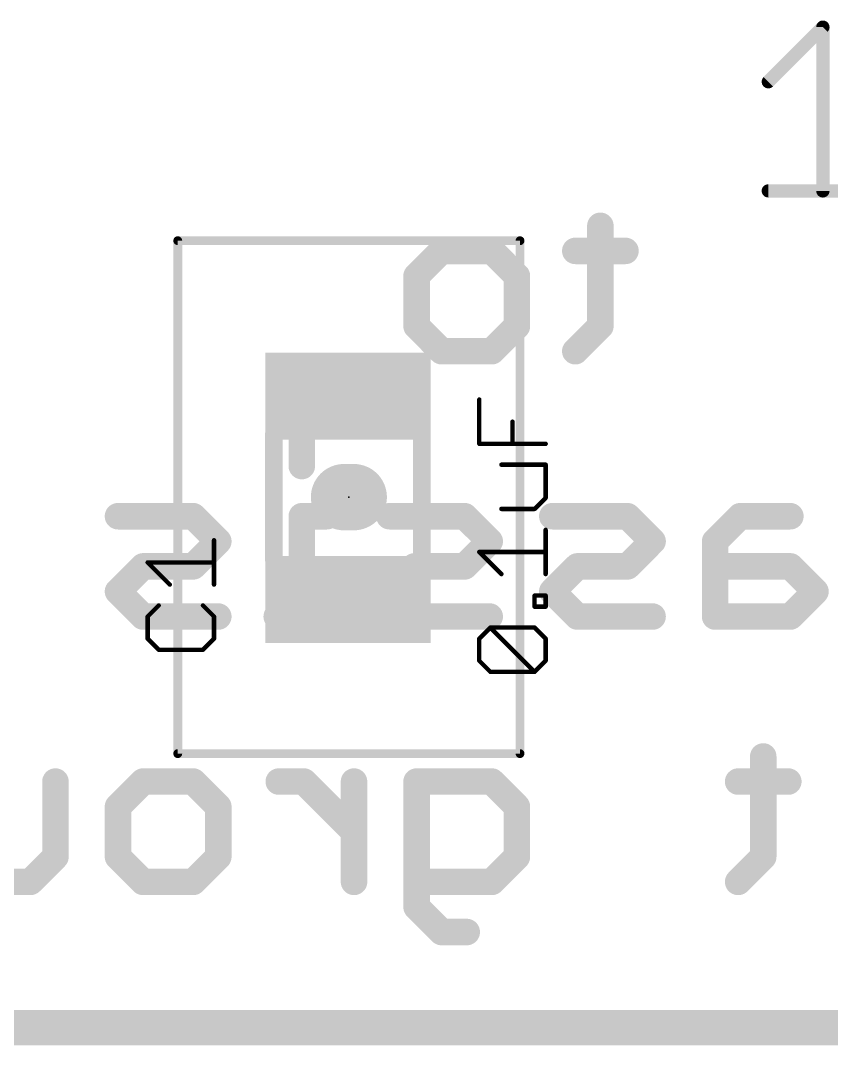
# Model space of a CAD drawing. Extents: x -8 to 103, y -21 to 29.
# Drawn here: x 6.24 to 10.9, y -0.1 to 5.79 of the extents above; entities that cross this region are included whole.
import ezdxf

# ---------------------------------------------------------------- set-up
doc = ezdxf.new("R2010")
doc.units = 0
for name, color, linetype in [('20', 53, 'CONTINUOUS'), ('21', 41, 'CONTINUOUS'), ('22', 40, 'CONTINUOUS'), ('23', 53, 'CONTINUOUS'), ('25', 253, 'CONTINUOUS'), ('27', 253, 'CONTINUOUS'), ('39', 12, 'CONTINUOUS'), ('51', 53, 'CONTINUOUS')]:
    doc.layers.add(name, color=color, linetype=linetype)

# ---------------------------------------------------------------- blocks, each defined once
blk = doc.blocks.new('RECT')
blk.add_solid([(-0.5, -0.5), (0.5, -0.5), (-0.5, 0.5), (0.5, 0.5)])

msp = doc.modelspace()

# ---------------------------------------------------------------- linework, layer by layer
at = {"layer": '20', "const_width": 0.2032}
msp.add_lwpolyline([(0, 0), (45.72, 0)], dxfattribs=at)
at = {"layer": '21', "const_width": 0.1905}
for points in [[(8.1001, 3.1433, 1), (8.1001, 2.9527)], [(8.1559, 2.9527, 1), (8.1559, 3.1433)]]:
    msp.add_lwpolyline(points, format="xyb", dxfattribs=at)
at = {"layer": '21', "const_width": 0.381}
msp.add_lwpolyline([(8.1001, 3.048), (8.1559, 3.048)], dxfattribs=at)
at = {"layer": '22', "const_width": 0.1524}
for points in [[(9.5726, 4.6065), (9.5726, 4.0303)], [(8.5168, 4.3184), (8.6608, 4.4624)], [(8.6608, 4.4624), (8.949, 4.4624)], [(8.949, 4.4624), (9.093, 4.3184)], [(9.7167, 4.4624), (9.4286, 4.4624)], [(8.5168, 4.0303), (8.5168, 4.3184)], [(9.093, 4.3184), (9.093, 4.0303)], [(8.6608, 3.8862), (8.5168, 4.0303)], [(9.093, 4.0303), (8.949, 3.8862)], [(9.5726, 4.0303), (9.4286, 3.8862)], [(8.949, 3.8862), (8.6608, 3.8862)], [(7.8575, 3.3706), (7.8575, 3.2265)], [(7.2338, 2.9384), (6.8017, 2.9384)], [(7.3779, 2.7944), (7.2338, 2.9384)], [(8.0016, 2.9384), (7.8575, 2.9384)], [(7.8575, 2.9384), (7.8575, 2.3622)], [(8.793, 2.9384), (8.3609, 2.9384)], [(8.9371, 2.7944), (8.793, 2.9384)], [(9.7286, 2.9384), (9.2964, 2.9384)], [(9.8726, 2.7944), (9.7286, 2.9384)], [(10.376, 2.9384), (10.2319, 2.7944)], [(10.6641, 2.9384), (10.376, 2.9384)], [(7.2338, 2.6503), (7.3779, 2.7944)], [(8.793, 2.6503), (8.9371, 2.7944)], [(9.7286, 2.6503), (9.8726, 2.7944)], [(10.2319, 2.7944), (10.2319, 2.3622)], [(6.8017, 2.5063), (6.9457, 2.6503)], [(6.9457, 2.6503), (7.2338, 2.6503)], [(8.3609, 2.5063), (8.5049, 2.6503)], [(8.5049, 2.6503), (8.793, 2.6503)], [(9.2964, 2.5063), (9.4404, 2.6503)], [(9.4404, 2.6503), (9.7286, 2.6503)], [(10.6641, 2.6503), (10.2319, 2.6503)], [(10.8081, 2.5063), (10.6641, 2.6503)], [(6.9457, 2.3622), (6.8017, 2.5063)], [(8.5049, 2.3622), (8.3609, 2.5063)], [(9.4404, 2.3622), (9.2964, 2.5063)], [(10.6641, 2.3622), (10.8081, 2.5063)], [(7.3779, 2.3622), (6.9457, 2.3622)], [(8.0016, 2.3622), (7.7135, 2.3622)], [(8.9371, 2.3622), (8.5049, 2.3622)], [(9.8726, 2.3622), (9.4404, 2.3622)], [(10.2319, 2.3622), (10.6641, 2.3622)], [(10.5082, 1.5585), (10.5082, 0.9823)], [(6.4424, 1.4144), (6.4424, 0.9823)], [(6.8017, 1.2704), (6.9457, 1.4144)], [(6.9457, 1.4144), (7.2338, 1.4144)], [(7.2338, 1.4144), (7.3779, 1.2704)], [(7.8694, 1.4144), (7.7253, 1.4144)], [(8.1575, 1.1263), (7.8694, 1.4144)], [(8.1575, 0.8382), (8.1575, 1.4144)], [(8.5168, 0.6941), (8.5168, 1.4144)], [(8.5168, 1.4144), (8.949, 1.4144)], [(8.949, 1.4144), (9.093, 1.2704)], [(10.6522, 1.4144), (10.3641, 1.4144)], [(6.8017, 0.9823), (6.8017, 1.2704)], [(7.3779, 1.2704), (7.3779, 0.9823)], [(9.093, 1.2704), (9.093, 0.9823)], [(6.4424, 0.9823), (6.2983, 0.8382)], [(6.9457, 0.8382), (6.8017, 0.9823)], [(7.3779, 0.9823), (7.2338, 0.8382)], [(9.093, 0.9823), (8.949, 0.8382)], [(10.5082, 0.9823), (10.3641, 0.8382)], [(6.2983, 0.8382), (5.8662, 0.8382)], [(7.2338, 0.8382), (6.9457, 0.8382)], [(8.949, 0.8382), (8.5168, 0.8382)], [(8.6608, 0.5501), (8.5168, 0.6941)], [(8.8049, 0.5501), (8.6608, 0.5501)]]:
    msp.add_lwpolyline(points, dxfattribs=at)
at = {"layer": '22', "const_width": 0.0762}
for points in [[(9.6107, 4.6065, 1), (9.5345, 4.6065)], [(8.6608, 4.5005, 1), (8.6608, 4.4243)], [(8.6878, 4.4355, 1), (8.6339, 4.4894)], [(8.9759, 4.4894, 1), (8.922, 4.4355)], [(8.949, 4.4243, 1), (8.949, 4.5005)], [(9.4286, 4.5005, 1), (9.4286, 4.4243)], [(9.7167, 4.4243, 1), (9.7167, 4.5005)], [(8.5549, 4.3184, 1), (8.4787, 4.3184)], [(8.4899, 4.3453, 1), (8.5437, 4.2914)], [(9.1311, 4.3184, 1), (9.0549, 4.3184)], [(9.0661, 4.2914, 1), (9.12, 4.3453)], [(8.5437, 4.0572, 1), (8.4899, 4.0033)], [(8.4787, 4.0303, 1), (8.5549, 4.0303)], [(9.0549, 4.0303, 1), (9.1311, 4.0303)], [(9.12, 4.0033, 1), (9.0661, 4.0572)], [(9.5345, 4.0303, 1), (9.6107, 4.0303)], [(9.5996, 4.0033, 1), (9.5457, 4.0572)], [(8.6608, 3.9243, 1), (8.6608, 3.8481)], [(8.6339, 3.8593, 1), (8.6878, 3.9131)], [(8.922, 3.9131, 1), (8.9759, 3.8593)], [(8.949, 3.8481, 1), (8.949, 3.9243)], [(9.4016, 3.9131, 1), (9.4555, 3.8593)], [(7.8956, 3.3706, 1), (7.8194, 3.3706)], [(7.8194, 3.2265, 1), (7.8956, 3.2265)], [(6.8017, 2.9765, 1), (6.8017, 2.9003)], [(7.2608, 2.9654, 1), (7.2069, 2.9115)], [(7.2338, 2.9003, 1), (7.2338, 2.9765)], [(7.8575, 2.9765, 1), (7.8575, 2.9003)], [(7.8956, 2.9384, 1), (7.8194, 2.9384)], [(8.0016, 2.9003, 1), (8.0016, 2.9765)], [(8.3609, 2.9765, 1), (8.3609, 2.9003)], [(8.82, 2.9654, 1), (8.7661, 2.9115)], [(8.793, 2.9003, 1), (8.793, 2.9765)], [(9.2964, 2.9765, 1), (9.2964, 2.9003)], [(9.7555, 2.9654, 1), (9.7016, 2.9115)], [(9.7286, 2.9003, 1), (9.7286, 2.9765)], [(10.376, 2.9765, 1), (10.376, 2.9003)], [(10.4029, 2.9115, 1), (10.349, 2.9654)], [(10.6641, 2.9003, 1), (10.6641, 2.9765)], [(7.4048, 2.7674, 1), (7.351, 2.8213)], [(7.351, 2.7674, 1), (7.4048, 2.8213)], [(8.964, 2.7674, 1), (8.9102, 2.8213)], [(8.9102, 2.7674, 1), (8.964, 2.8213)], [(9.8996, 2.7674, 1), (9.8457, 2.8213)], [(9.8457, 2.7674, 1), (9.8996, 2.8213)], [(10.27, 2.7944, 1), (10.1938, 2.7944)], [(10.205, 2.8213, 1), (10.2589, 2.7674)], [(6.9457, 2.6884, 1), (6.9457, 2.6122)], [(6.9727, 2.6234, 1), (6.9188, 2.6773)], [(7.2069, 2.6773, 1), (7.2608, 2.6234)], [(7.2338, 2.6122, 1), (7.2338, 2.6884)], [(8.5049, 2.6884, 1), (8.5049, 2.6122)], [(8.5319, 2.6234, 1), (8.478, 2.6773)], [(8.7661, 2.6773, 1), (8.82, 2.6234)], [(8.793, 2.6122, 1), (8.793, 2.6884)], [(9.4404, 2.6884, 1), (9.4404, 2.6122)], [(9.4674, 2.6234, 1), (9.4135, 2.6773)], [(9.7016, 2.6773, 1), (9.7555, 2.6234)], [(9.7286, 2.6122, 1), (9.7286, 2.6884)], [(10.2319, 2.6884, 1), (10.2319, 2.6122)], [(10.691, 2.6773, 1), (10.6371, 2.6234)], [(10.6641, 2.6122, 1), (10.6641, 2.6884)], [(6.8286, 2.5332, 1), (6.7747, 2.4793)], [(6.7747, 2.5332, 1), (6.8286, 2.4793)], [(8.3878, 2.5332, 1), (8.3339, 2.4793)], [(8.3339, 2.5332, 1), (8.3878, 2.4793)], [(9.3233, 2.5332, 1), (9.2694, 2.4793)], [(9.2694, 2.5332, 1), (9.3233, 2.4793)], [(10.8351, 2.4793, 1), (10.7812, 2.5332)], [(10.7812, 2.4793, 1), (10.8351, 2.5332)], [(6.9457, 2.4003, 1), (6.9457, 2.3241)], [(6.9188, 2.3353, 1), (6.9727, 2.3891)], [(7.3779, 2.3241, 1), (7.3779, 2.4003)], [(7.7135, 2.4003, 1), (7.7135, 2.3241)], [(8.0016, 2.3241, 1), (8.0016, 2.4003)], [(8.5049, 2.4003, 1), (8.5049, 2.3241)], [(8.478, 2.3353, 1), (8.5319, 2.3891)], [(8.9371, 2.3241, 1), (8.9371, 2.4003)], [(9.4404, 2.4003, 1), (9.4404, 2.3241)], [(9.4135, 2.3353, 1), (9.4674, 2.3891)], [(9.8726, 2.3241, 1), (9.8726, 2.4003)], [(10.2319, 2.4003, 1), (10.2319, 2.3241)], [(10.6371, 2.3891, 1), (10.691, 2.3353)], [(10.6641, 2.3241, 1), (10.6641, 2.4003)], [(7.8194, 2.3622, 1), (7.8956, 2.3622)], [(10.1938, 2.3622, 1), (10.27, 2.3622)], [(10.5463, 1.5585, 1), (10.4701, 1.5585)], [(6.4805, 1.4144, 1), (6.4043, 1.4144)], [(6.9457, 1.4525, 1), (6.9457, 1.3763)], [(6.9727, 1.3875, 1), (6.9188, 1.4414)], [(7.2608, 1.4414, 1), (7.2069, 1.3875)], [(7.2338, 1.3763, 1), (7.2338, 1.4525)], [(7.7253, 1.4525, 1), (7.7253, 1.3763)], [(7.8963, 1.4414, 1), (7.8424, 1.3875)], [(7.8694, 1.3763, 1), (7.8694, 1.4525)], [(8.1956, 1.4144, 1), (8.1194, 1.4144)], [(8.5549, 1.4144, 1), (8.4787, 1.4144)], [(8.5168, 1.4525, 1), (8.5168, 1.3763)], [(8.9759, 1.4414, 1), (8.922, 1.3875)], [(8.949, 1.3763, 1), (8.949, 1.4525)], [(10.3641, 1.4525, 1), (10.3641, 1.3763)], [(10.6522, 1.3763, 1), (10.6522, 1.4525)], [(6.7747, 1.2973, 1), (6.8286, 1.2434)], [(6.8398, 1.2704, 1), (6.7636, 1.2704)], [(7.416, 1.2704, 1), (7.3398, 1.2704)], [(7.351, 1.2434, 1), (7.4048, 1.2973)], [(9.1311, 1.2704, 1), (9.0549, 1.2704)], [(9.0661, 1.2434, 1), (9.12, 1.2973)], [(8.1306, 1.0994, 1), (8.1844, 1.1533)], [(6.4043, 0.9823, 1), (6.4805, 0.9823)], [(6.4693, 0.9553, 1), (6.4154, 1.0092)], [(6.8286, 1.0092, 1), (6.7747, 0.9553)], [(6.7636, 0.9823, 1), (6.8398, 0.9823)], [(7.3398, 0.9823, 1), (7.416, 0.9823)], [(7.4048, 0.9553, 1), (7.351, 1.0092)], [(9.0549, 0.9823, 1), (9.1311, 0.9823)], [(9.12, 0.9553, 1), (9.0661, 1.0092)], [(10.4701, 0.9823, 1), (10.5463, 0.9823)], [(10.5351, 0.9553, 1), (10.4812, 1.0092)], [(6.2714, 0.8651, 1), (6.3253, 0.8113)], [(6.2983, 0.8001, 1), (6.2983, 0.8763)], [(6.9457, 0.8763, 1), (6.9457, 0.8001)], [(6.9188, 0.8113, 1), (6.9727, 0.8651)], [(7.2069, 0.8651, 1), (7.2608, 0.8113)], [(7.2338, 0.8001, 1), (7.2338, 0.8763)], [(8.5168, 0.8763, 1), (8.5168, 0.8001)], [(8.922, 0.8651, 1), (8.9759, 0.8113)], [(8.949, 0.8001, 1), (8.949, 0.8763)], [(10.3372, 0.8651, 1), (10.391, 0.8113)], [(8.1194, 0.8382, 1), (8.1956, 0.8382)], [(8.5437, 0.7211, 1), (8.4899, 0.6672)], [(8.4787, 0.6941, 1), (8.5549, 0.6941)], [(8.6608, 0.5882, 1), (8.6608, 0.512)], [(8.6339, 0.5231, 1), (8.6878, 0.577)], [(8.8049, 0.512, 1), (8.8049, 0.5882)]]:
    msp.add_lwpolyline(points, format="xyb", dxfattribs=at)
at = {"layer": '23'}
msp.add_point((8.128, 3.048), dxfattribs=at)
at = {"layer": '25', "const_width": 0.0127}
for points in [[(7.3597, 2.8001, 1), (7.3469, 2.8001)], [(6.9765, 2.6775, 1), (6.9675, 2.6685)], [(6.972, 2.6794, 1), (6.972, 2.6667)], [(7.3533, 2.6667, 1), (7.3533, 2.6794)], [(7.0946, 2.5414, 1), (7.1036, 2.5504)], [(7.3469, 2.5459, 1), (7.3597, 2.5459)], [(7.04, 2.4214, 1), (7.031, 2.4304)], [(7.2942, 2.4304, 1), (7.2853, 2.4214)], [(6.9783, 2.3624, 1), (6.9656, 2.3624)], [(6.9675, 2.3669, 1), (6.9765, 2.3579)], [(7.3597, 2.3624, 1), (7.3469, 2.3624)], [(7.3488, 2.3579, 1), (7.3578, 2.3669)], [(6.9656, 2.2353, 1), (6.9783, 2.2353)], [(6.9765, 2.2397, 1), (6.9675, 2.2308)], [(7.3469, 2.2353, 1), (7.3597, 2.2353)], [(7.3578, 2.2308, 1), (7.3488, 2.2397)], [(7.0355, 2.178, 1), (7.0355, 2.1654)], [(7.031, 2.1672, 1), (7.04, 2.1762)], [(7.2853, 2.1762, 1), (7.2942, 2.1672)], [(7.2897, 2.1654, 1), (7.2897, 2.178)]]:
    msp.add_lwpolyline(points, format="xyb", dxfattribs=at)
at = {"layer": '25', "const_width": 0.0254}
for points in [[(7.3533, 2.5459), (7.3533, 2.8001)], [(7.0991, 2.5459), (6.972, 2.673)], [(6.972, 2.673), (7.3533, 2.673)], [(7.0355, 2.4259), (6.972, 2.3624)], [(7.3533, 2.3624), (7.2897, 2.4259)], [(6.972, 2.3624), (6.972, 2.2353)], [(7.3533, 2.2353), (7.3533, 2.3624)], [(6.972, 2.2353), (7.0355, 2.1717)], [(7.2897, 2.1717), (7.3533, 2.2353)], [(7.0355, 2.1717), (7.2897, 2.1717)]]:
    msp.add_lwpolyline(points, dxfattribs=at)
at = {"layer": '27'}
for points, const_width in [([(10.5373, 5.4342), (10.8508, 5.7477)], 0.0762), ([(10.8508, 5.7477), (10.8508, 4.8071)], 0.0762), ([(10.5373, 4.8071), (11.1644, 4.8071)], 0.0762), ([(8.877, 3.3544), (8.877, 3.6086)], 0.0254), ([(9.0676, 3.3544), (9.0676, 3.4815)], 0.0254), ([(9.2583, 3.3544), (8.877, 3.3544)], 0.0254), ([(9.2583, 3.2344), (9.0041, 3.2344)], 0.0254), ([(9.2583, 3.0438), (9.2583, 3.2344)], 0.0254), ([(9.1947, 2.9802), (9.2583, 3.0438)], 0.0254), ([(9.0041, 2.9802), (9.1947, 2.9802)], 0.0254), ([(9.2583, 2.606), (9.2583, 2.8602)], 0.0254), ([(9.0041, 2.606), (8.877, 2.7331)], 0.0254), ([(8.877, 2.7331), (9.2583, 2.7331)], 0.0254), ([(9.1947, 2.4189), (9.1947, 2.4825)], 0.0254), ([(9.1947, 2.4825), (9.2583, 2.4825)], 0.0254), ([(9.2583, 2.4825), (9.2583, 2.4189)], 0.0254), ([(9.2583, 2.4189), (9.1947, 2.4189)], 0.0254), ([(8.877, 2.2354), (8.9405, 2.2989)], 0.0254), ([(8.9405, 2.2989), (9.1947, 2.2989)], 0.0254), ([(9.1947, 2.0447), (8.9405, 2.2989)], 0.0254), ([(9.1947, 2.2989), (9.2583, 2.2354)], 0.0254), ([(8.877, 2.1083), (8.877, 2.2354)], 0.0254), ([(9.2583, 2.2354), (9.2583, 2.1083)], 0.0254), ([(8.9405, 2.0447), (8.877, 2.1083)], 0.0254), ([(9.2583, 2.1083), (9.1947, 2.0447)], 0.0254), ([(9.1947, 2.0447), (8.9405, 2.0447)], 0.0254)]:
    msp.add_lwpolyline(points, dxfattribs=dict(at, const_width=const_width))
for points, const_width in [([(10.8699, 5.7477, 1), (10.8318, 5.7477)], 0.0381), ([(10.8643, 5.7342, 1), (10.8374, 5.7612)], 0.0381), ([(10.5238, 5.4476, 1), (10.5508, 5.4207)], 0.0381), ([(10.5373, 4.8262, 1), (10.5373, 4.7881)], 0.0381), ([(10.8318, 4.8071, 1), (10.8699, 4.8071)], 0.0381), ([(8.8833, 3.6086, 1), (8.8706, 3.6086)], 0.0127), ([(9.074, 3.4815, 1), (9.0613, 3.4815)], 0.0127), ([(8.877, 3.3608, 1), (8.877, 3.3481)], 0.0127), ([(8.8706, 3.3544, 1), (8.8833, 3.3544)], 0.0127), ([(9.0613, 3.3544, 1), (9.074, 3.3544)], 0.0127), ([(9.2583, 3.3481, 1), (9.2583, 3.3608)], 0.0127), ([(9.0041, 3.2408, 1), (9.0041, 3.2281)], 0.0127), ([(9.2646, 3.2344, 1), (9.252, 3.2344)], 0.0127), ([(9.2583, 3.2281, 1), (9.2583, 3.2408)], 0.0127), ([(9.252, 3.0438, 1), (9.2646, 3.0438)], 0.0127), ([(9.2628, 3.0393, 1), (9.2538, 3.0483)], 0.0127), ([(9.0041, 2.9866, 1), (9.0041, 2.9739)], 0.0127), ([(9.1903, 2.9847, 1), (9.1992, 2.9757)], 0.0127), ([(9.1947, 2.9739, 1), (9.1947, 2.9866)], 0.0127), ([(9.2646, 2.8602, 1), (9.252, 2.8602)], 0.0127), ([(8.877, 2.7395, 1), (8.877, 2.7268)], 0.0127), ([(8.8815, 2.7376, 1), (8.8725, 2.7286)], 0.0127), ([(9.2583, 2.7268, 1), (9.2583, 2.7395)], 0.0127), ([(8.9996, 2.6015, 1), (9.0086, 2.6105)], 0.0127), ([(9.252, 2.606, 1), (9.2646, 2.606)], 0.0127), ([(9.2011, 2.4825, 1), (9.1884, 2.4825)], 0.0127), ([(9.1947, 2.4888, 1), (9.1947, 2.4761)], 0.0127), ([(9.2646, 2.4825, 1), (9.252, 2.4825)], 0.0127), ([(9.2583, 2.4761, 1), (9.2583, 2.4888)], 0.0127), ([(9.1947, 2.4253, 1), (9.1947, 2.4126)], 0.0127), ([(9.1884, 2.4189, 1), (9.2011, 2.4189)], 0.0127), ([(9.252, 2.4189, 1), (9.2646, 2.4189)], 0.0127), ([(9.2583, 2.4126, 1), (9.2583, 2.4253)], 0.0127), ([(8.9405, 2.3053, 1), (8.9405, 2.2926)], 0.0127), ([(8.945, 2.3034, 1), (8.936, 2.2944)], 0.0127), ([(8.945, 2.2944, 1), (8.936, 2.3034)], 0.0127), ([(9.1992, 2.3034, 1), (9.1903, 2.2944)], 0.0127), ([(9.1947, 2.2926, 1), (9.1947, 2.3053)], 0.0127), ([(8.8833, 2.2354, 1), (8.8706, 2.2354)], 0.0127), ([(8.8725, 2.2399, 1), (8.8815, 2.2309)], 0.0127), ([(9.2646, 2.2354, 1), (9.252, 2.2354)], 0.0127), ([(9.2538, 2.2309, 1), (9.2628, 2.2399)], 0.0127), ([(8.8815, 2.1127, 1), (8.8725, 2.1038)], 0.0127), ([(9.2628, 2.1038, 1), (9.2538, 2.1127)], 0.0127), ([(8.8706, 2.1083, 1), (8.8833, 2.1083)], 0.0127), ([(9.252, 2.1083, 1), (9.2646, 2.1083)], 0.0127), ([(8.9405, 2.0511, 1), (8.9405, 2.0384)], 0.0127), ([(8.936, 2.0402, 1), (8.945, 2.0492)], 0.0127), ([(9.1903, 2.0492, 1), (9.1992, 2.0402)], 0.0127), ([(9.1903, 2.0402, 1), (9.1992, 2.0492)], 0.0127), ([(9.1947, 2.0384, 1), (9.1947, 2.0511)], 0.0127)]:
    msp.add_lwpolyline(points, format="xyb", dxfattribs=dict(at, const_width=const_width))
at = {"layer": '39', "const_width": 0.0508}
for points in [[(7.145, 1.575), (7.145, 4.521)], [(7.145, 4.521), (9.111, 4.521)], [(9.111, 4.521), (9.111, 1.575)], [(9.111, 1.575), (7.145, 1.575)]]:
    msp.add_lwpolyline(points, dxfattribs=at)
at = {"layer": '39', "const_width": 0.0254}
for points in [[(7.1577, 4.521, 1), (7.1323, 4.521)], [(7.145, 4.5337, 1), (7.145, 4.5083)], [(9.1237, 4.521, 1), (9.0983, 4.521)], [(9.111, 4.5083, 1), (9.111, 4.5337)], [(7.145, 1.5877, 1), (7.145, 1.5623)], [(9.111, 1.5623, 1), (9.111, 1.5877)], [(7.1323, 1.575, 1), (7.1577, 1.575)], [(9.0983, 1.575, 1), (9.1237, 1.575)]]:
    msp.add_lwpolyline(points, format="xyb", dxfattribs=at)
at = {"layer": '51', "const_width": 0.1016}
for points in [[(7.696, 2.692), (7.696, 3.404)], [(8.547, 2.692), (8.547, 3.404)]]:
    msp.add_lwpolyline(points, dxfattribs=at)
at = {"layer": '51', "const_width": 0.0508}
for points in [[(7.7214, 3.404, 1), (7.6706, 3.404)], [(8.5724, 3.404, 1), (8.5216, 3.404)], [(7.6706, 2.692, 1), (7.7214, 2.692)], [(8.5216, 2.692, 1), (8.5724, 2.692)]]:
    msp.add_lwpolyline(points, format="xyb", dxfattribs=at)

# ---------------------------------------------------------------- block references
at = {"layer": '51', "xscale": 0.5001, "yscale": 0.95, "rotation": 90}
for p in [(8.1229, 3.6282), (8.1229, 2.4599)]:
    msp.add_blockref('RECT', p, dxfattribs=at)

doc.saveas('drawing.dxf')
